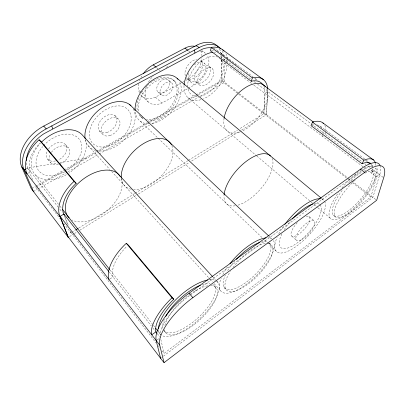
<?xml version="1.0" encoding="UTF-8"?>
<svg xmlns="http://www.w3.org/2000/svg" width="405" height="405" viewBox="0 0 405 405"><rect width="100%" height="100%" fill="white"/><g stroke="black" fill="none" stroke-linecap="round" stroke-linejoin="round"><path stroke-width="0.3" stroke-dasharray="2.02 1.52" d="M263.944 86.594A29.271 15.755 -51.6 0 1 264.885 90.685L263.847 113.825L239.628 128.77M221.479 59.798L222.016 81.213L263.847 113.825L265.078 93.327L267.837 91.586L310.863 123.606M267.654 88.675A33.104 17.825 -51.6 0 1 267.68 91.707L266.358 114.747L241.081 130.395M221.535 59.743L222.011 80.195L266.358 114.747L267.837 91.586M322.699 136.51L322.932 134.318M354.937 175.628L355.377 173.861M162.182 350.887L164.111 353.388L370.858 196.982L377.445 174.317A33.99 11.375 -49.4 0 0 375.982 167.295M380.133 165.559A38.44 12.869 -49.4 0 1 379.708 174.783L372.883 197.377L161.635 357.564M189.505 295.69L185.166 299.027A39.239 14.985 -42.4 0 0 160.177 335.067M383.186 177.37L379.708 174.783L376.761 177.036L368.682 170.976M63.712 223.418L70.971 232.85L70.713 231.538M190.466 294.997L361.462 170.986M157.099 339.947L158.973 338.595M110.003 278.913L113.03 276.959L112.499 274.286A36.222 17.739 -41 0 1 126.897 246.296M71.705 232.374L75.472 230.05M78.702 228.055L134.678 193.524M135.214 193.19L187.96 160.648M188.497 160.314L237.477 130.096M69.554 236.581L73.857 233.918M74.393 233.584L77.082 231.918M79.77 230.258L137.842 194.304M138.378 193.975L189.464 162.349M191.616 161.018L240.545 130.724M226.213 62.983L227.823 62.031A31.22 19.055 -52.7 0 0 227.666 59.596M222.649 60.274L224.254 59.332A31.048 19.151 -52.8 0 0 224.198 58.097M33.458 191.519L37.29 189.327M37.837 189.013L65.782 173.051M67.974 171.801L98.658 154.27M99.205 153.956L149.617 125.16M151.809 123.91L198.384 97.301M200.571 96.051L224.684 82.276L224.324 63.053M31.792 188.3L35.093 186.427M35.64 186.113L63.681 170.176M64.228 169.867L96.117 151.743M96.663 151.435L147.243 122.69M147.795 122.376L195.62 95.195M196.172 94.881L222.011 80.195M36.369 186.877L64.268 170.996M66.455 169.751L98.202 151.683M98.749 151.374L149.151 122.685M149.698 122.376L197.908 94.932M198.46 94.623L222.016 81.213M141.72 92.74L145.248 95.934A20.898 13.618 -50.1 0 0 162.005 103.037L187.748 88.634M188.295 88.325L194.324 84.959A20.326 12.757 -52.8 0 0 207.461 55.693M140.641 94.795A20.67 13.735 -50.2 0 0 155.454 97.2L182.154 82.458M182.695 82.159L183.784 81.557M185.966 80.352L187.601 79.451A20.108 12.874 -53 0 0 201.938 57.895M166.166 67.412L167.822 66.531M26.938 173.74L30.603 171.806L29.702 168.956A31.023 20.979 -37.4 0 1 40.161 142.924M26.122 168.804L27.687 167.989L57.505 163.058M59.986 162.648L86.695 158.233M379.708 174.783L372.089 169.168M320.315 126.244L365.7 159.752M366.201 160.127L368.221 161.615M220.523 52.777L253.003 76.773M255.034 78.276L258.081 80.524M221.373 53.981L222.882 55.1M223.388 55.47L224.902 56.589M225.408 56.963L226.916 58.082M227.423 58.457L228.936 59.575M229.438 59.945L234.48 63.676M234.986 64.051L236.5 65.17M254.649 78.595L256.669 80.084M365.194 160.355L366.717 161.479M370.777 164.481L373.314 166.359A33.883 11.396 -49.4 0 0 362.51 169.239M311.369 123.981L361.969 161.635M365.001 163.893L366.014 164.648M368.039 166.156L370.064 167.66M221.419 56.032A30.922 19.227 -52.9 0 1 221.479 57.262L251.029 79.309M254.056 81.562L255.57 82.691M257.59 84.194L267.68 91.707M372.671 171.477L370.615 169.943A29.449 9.902 -49.4 0 1 362.855 196.303A29.449 9.902 -49.4 0 1 334.722 216.002A29.449 9.902 -49.4 0 1 343.015 189.272M265.078 93.327L363.629 167.189M364.135 167.569L366.662 169.462M221.576 60.902L251.829 83.627M253.844 85.141L264.921 93.449M201.7 50.488L205.229 53.161A20.326 12.757 -52.8 0 0 199.361 51.465M375.729 199.549L351.91 181.06M209.253 66.44A10.327 6.328 -52.7 0 1 202.763 82.134A10.327 6.328 -52.7 0 1 195.352 73.902A10.327 6.328 -52.7 0 1 209.253 66.44L212.59 69.012A10.378 6.293 -52.6 0 1 206.018 84.746A10.378 6.293 -52.6 0 1 198.652 76.545A10.378 6.293 -52.6 0 1 212.59 69.012M188.3 50.691L189.712 51.779M201.174 60.811L204.601 63.463M266.505 114.635L347.414 177.562M347.91 177.952L351.408 180.67M263.999 113.714L350.482 181.106M352.471 182.655L370.858 196.982M195.792 82.018L199.047 84.665M189.869 80.58L186.528 77.846A11.264 7.062 -52.8 0 0 199.624 73.204A11.264 7.062 -52.8 0 0 199.67 59.737M187.601 79.451L194.324 84.959M321.469 198.344L323.899 200.359A34.891 12.732 -47.6 0 0 321.408 198.946M173.416 80.109L174.707 81.192M333.376 215.156L335.3 216.771M156.436 67.559L158.73 69.488M159.19 69.873L160.107 70.647M168.409 80.028A7.973 5.189 -50.2 0 1 163.863 92.097A7.973 5.189 -50.2 0 1 157.251 85.997A7.973 5.189 -50.2 0 1 168.409 80.028L171.745 82.843A8.019 5.164 -50.1 0 1 167.133 94.947A8.019 5.164 -50.1 0 1 160.557 88.872A8.019 5.164 -50.1 0 1 171.745 82.843M187.89 97.62L256.355 155.626M256.836 156.036L310.721 201.69M311.202 202.1L312.164 202.915M314.088 204.545L317.454 207.4M317.935 207.805L330.445 218.406M309.288 216.619L314.209 220.892M158.031 92.132L161.301 95.013M155.454 97.2L162.005 103.037M138.788 83.83A20.468 13.603 -50.2 0 0 138.631 89.94L141.279 92.34M141.74 96.02L148.296 101.994M291.808 236.125L296.602 240.514M269.006 236.252L271.755 238.849A36.546 13.937 -45.2 0 0 267.766 237.775M141.512 117.288L142.732 118.442A24.563 15.82 -48.9 0 1 139.973 115.339M269.355 243.137L270.515 244.245M140.343 121.227L157.697 137.811M158.152 138.252L262.283 237.796M264.566 239.978L277.359 252.204M114.787 115.491L117.845 118.513M99.215 130.714L102.192 133.827M224.056 287.388L225.879 289.367M213 277.066L216.412 280.776M216.842 281.242L218.123 282.629M87.971 145.542L109.917 169.568M111.603 171.416L209.425 278.524M209.851 278.989L212.407 281.784M214.108 283.652L220.497 290.643M214.453 285.97L216.305 288.006M65.575 144.712L68.455 148.002M47.704 159.251L50.504 162.643M164.658 331.315L166.399 333.517M35.473 174.96L59.484 205.573M59.874 206.069L61.808 208.535M110.13 270.135L153.039 324.84M153.429 325.337L154.994 327.326M158.112 331.305L160.846 334.788M109.163 272.008L151.268 325.919M152.812 327.898L155.515 331.361M157.393 333.766L160.375 337.583M58.33 207.33L27.687 167.989L26.776 165.134A30.836 21.055 -37.2 0 1 26.416 162.744M59.869 209.299L62.178 212.26M71.164 232.703L156.011 342.873M158.325 345.875L159.484 347.379M35.822 187.186L59.894 218.457M27.687 167.989L32.618 179.623M65.053 216.994L68.222 225.139M64.172 215.399L68.025 225.286M70.293 231.103L70.971 232.85M160.805 339.405L164.111 353.388M195.585 289.621L195.752 291.16M225.043 62.512L225.139 63.615M221.479 57.262L221.52 59.125M85.202 139.644A30.846 20.873 -37.6 0 1 68.855 173.158M66.339 174.712A30.846 20.873 -37.6 0 1 34.597 173.998A30.846 20.873 -37.6 0 1 40.313 143.405M121.196 178.519A32.967 19.789 -39.4 0 1 106.864 210.828A32.967 19.789 -39.4 0 1 72.034 219.996M210.524 285.53A33.807 13.051 -42.4 0 1 201.108 318.649A33.807 13.051 -42.4 0 1 164.506 329.447M164.881 325.382A33.807 13.051 -42.4 0 1 189.545 294.597M190.056 294.233A33.807 13.051 -42.4 0 1 208.61 285.652M43.507 145.638A25.667 17.364 -37.6 0 1 78.59 138.439A25.667 17.364 -37.6 0 1 66.734 170.662M64.678 171.872A25.667 17.364 -37.6 0 1 39.057 171.133A25.667 17.364 -37.6 0 1 42.692 146.569M51.349 152.351A11.588 7.837 -37.6 0 1 68.718 148.346A11.588 7.837 -37.6 0 1 59.479 163.969M58.411 164.283A11.588 7.837 -37.6 0 1 50.154 154.31M48.509 148.974A11.522 7.862 -37.5 0 1 65.458 144.58A11.522 7.862 -37.5 0 1 58.264 159.99M55.606 160.927A11.522 7.862 -37.5 0 1 47.324 150.918M216.538 281.035A38.794 15.137 -42.4 0 1 202.176 316.361A38.794 15.137 -42.4 0 1 161.798 335.446M160.426 334.403A38.794 15.137 -42.4 0 1 158.532 329.716M208.833 279.82A38.794 15.137 -42.4 0 1 214.939 280.225M212.762 284.426A33.711 13.147 -42.4 0 1 197.878 317.991A33.711 13.147 -42.4 0 1 163.281 329.427M162.896 328.227A33.711 13.147 -42.4 0 1 164.698 318.558M202.13 284.639A33.711 13.147 -42.4 0 1 209.942 283.541M185.287 75.791A11.264 7.062 -52.8 0 1 187.692 65.6A11.264 7.062 -52.8 0 1 196.673 59.358M194.344 64.775A11.325 7.032 -52.7 0 1 205.978 66.911A11.325 7.032 -52.7 0 1 195.772 81.491A11.325 7.032 -52.7 0 1 188.988 72.419M139.497 92.841A20.67 13.735 -50.2 0 1 138.631 89.94M200.718 50.878A20.108 12.874 -53 0 1 201.958 55.784M195.62 46.524A20.108 12.874 -53 0 1 196.703 46.945M139.598 80.838A20.468 13.603 -50.2 0 1 139.948 79.871M141.021 77.471A20.468 13.603 -50.2 0 1 141.79 76.049M145.248 95.934A20.695 13.486 -50.1 0 1 146.306 86.797M148.549 81.977A20.695 13.486 -50.1 0 1 153.272 75.821M324.572 201.26A34.891 12.732 -47.6 0 1 298.029 245.055A34.891 12.732 -47.6 0 1 277.096 237.381M278.751 233.928A34.891 12.732 -47.6 0 1 284.108 225.388M272.109 158.395A32.476 15.152 -47.9 0 1 263.569 185.333A32.476 15.152 -47.9 0 1 236.555 205.548M235.224 205.801A32.476 15.152 -47.9 0 1 224.031 195.362M150.463 82.858A24.513 15.851 -48.9 0 1 176.96 91.945A24.513 15.851 -48.9 0 1 146.367 119.328M143.021 118.23A24.513 15.851 -48.9 0 1 139.067 114.691M137.219 109.942A24.513 15.851 -48.9 0 1 139.523 96.4M141.618 92.563A24.513 15.851 -48.9 0 1 144.058 89.135M145.623 87.308A24.513 15.851 -48.9 0 1 146.878 85.997M147.309 85.571A24.513 15.851 -48.9 0 1 149.541 83.587M319.97 204.738A29.028 10.591 -47.6 0 1 298.399 242.069A29.028 10.591 -47.6 0 1 282.128 233.396M284.234 229.65A29.028 10.591 -47.6 0 1 291.084 220.401M314.093 203.71A29.028 10.591 -47.6 0 1 319.55 204.373M306.286 216.351A13.102 4.779 -47.6 0 1 306.615 226.319A13.102 4.779 -47.6 0 1 292.066 236.277A13.102 4.779 -47.6 0 1 297.893 222.097M179.886 82.331A28.259 18.205 -48.9 0 1 174.96 107.31A28.259 18.205 -48.9 0 1 151.591 123.515M148.716 123.738A28.259 18.205 -48.9 0 1 135.093 110.58M138.454 111.107A24.563 15.82 -48.9 0 1 159.712 79.527A24.563 15.82 -48.9 0 1 177.461 96.856A24.563 15.82 -48.9 0 1 148.139 120.558M219.469 48.97A30.922 19.227 -52.9 0 1 221.206 54.245M222.284 51.035A31.048 19.151 -52.8 0 1 223.899 55.733M213.374 48.246A27.459 16.934 -52.8 0 1 218.503 51.607M220.73 55.693A27.459 16.934 -52.8 0 1 221.211 57.51M225.904 53.738A31.22 19.055 -52.7 0 1 227.585 59.008M217.014 50.984A27.611 16.848 -52.7 0 1 223.104 55.713M224.502 58.993A27.611 16.848 -52.7 0 1 224.907 60.856M211.44 50.549A27.611 16.848 -52.7 0 1 213.536 50.453M322.891 131.382A31.696 13.74 -50.3 0 1 322.988 133.772M312.042 125.287A31.696 13.74 -50.3 0 1 314.548 124.836M317.302 124.927A31.696 13.74 -50.3 0 1 321.55 127.58M371.734 164.663A33.777 11.618 -49.5 0 1 372.332 166.263M372.514 168.789A33.777 11.618 -49.5 0 1 372.322 170.556L371.714 173.249L374.615 171.047A38.197 13.142 -49.5 0 0 375.298 168.09M375.44 163.726A38.197 13.142 -49.5 0 1 375.546 165.458M362.824 170.065A33.99 11.375 -49.4 0 1 372.894 166.313M324.84 125.403A35.848 15.542 -50.4 0 1 325.893 130.952M325.843 132.096A35.848 15.542 -50.4 0 1 325.539 134.531M133.367 108.925A29.337 19.592 -43.7 0 1 126.325 137.604A29.337 19.592 -43.7 0 1 96.906 150.721M95.701 150.457A29.337 19.592 -43.7 0 1 85.313 139.72M171.816 145.592A31.286 18.468 -44.3 0 1 163.007 174.069A31.286 18.468 -44.3 0 1 133.63 189.51M131.331 189.236A31.286 18.468 -44.3 0 1 121.419 178.585M268.343 243.481A31.848 12.013 -45.2 0 1 264.678 267.649A31.848 12.013 -45.2 0 1 232.257 291.565A31.848 12.013 -45.2 0 1 230.258 271.578M233.118 267.442A31.848 12.013 -45.2 0 1 267.027 243.38M273.461 240.58A36.546 13.937 -45.2 0 1 245.491 284.988A36.546 13.937 -45.2 0 1 221.246 277.936M222.866 274.448A36.546 13.937 -45.2 0 1 227.443 267.001M269.416 243.051A31.762 12.11 -45.2 0 1 246.24 282.244A31.762 12.11 -45.2 0 1 225.322 275.122M227.691 270.661A31.762 12.11 -45.2 0 1 234.617 261.22M260.921 242.119A31.762 12.11 -45.2 0 1 267.573 241.922M226.036 60.006A27.626 16.767 -52.6 0 1 226.456 61.606M226.825 65.119A27.626 16.767 -52.6 0 1 203.599 98.744M200.86 99.716A27.626 16.767 -52.6 0 1 184.032 85.541M214.088 52.123A27.626 16.767 -52.6 0 1 215.799 52.118M221.474 53.85A27.626 16.767 -52.6 0 1 222.502 54.599M266.692 88.837A29.332 15.633 -51.5 0 1 261.964 112.301A29.332 15.633 -51.5 0 1 240.808 131.65M239.679 132.07A29.332 15.633 -51.5 0 1 224.102 118.24M364.945 173.173A29.519 9.816 -49.4 0 1 368.317 192.937A29.519 9.816 -49.4 0 1 335.618 217.06A29.519 9.816 -49.4 0 1 353.767 181.42M354.198 181.02A29.519 9.816 -49.4 0 1 355.129 180.179M220.811 59.454A22.989 13.947 -52.6 0 1 219.561 80.443A22.989 13.947 -52.6 0 1 200.273 96.314M197.26 96.587A22.989 13.947 -52.6 0 1 188.036 88.801M187.758 86.923A22.989 13.947 -52.6 0 1 197.594 64.38A22.989 13.947 -52.6 0 1 217.404 57.024M218.973 57.834A22.989 13.947 -52.6 0 1 220.401 59.003M375.648 168.247A33.883 11.396 -49.4 0 1 361.488 200.126A33.883 11.396 -49.4 0 1 332.014 219.358A33.883 11.396 -49.4 0 1 338.6 192.421M341.982 187.945A33.883 11.396 -49.4 0 1 360.506 170.485M348.695 182.771A29.449 9.902 -49.4 0 1 362.389 171.857M364.632 170.794A29.449 9.902 -49.4 0 1 365.74 170.378M301.553 239.725A13.188 4.683 -47.5 0 0 314.822 222.026A13.188 4.683 -47.5 0 0 299.634 230.197A13.188 4.683 -47.5 0 0 301.553 239.725M108.12 146.18A24.411 16.301 -43.7 0 0 129.362 111.496A24.411 16.301 -43.7 0 0 93.297 121.713A24.411 16.301 -43.7 0 0 108.12 146.18M109.806 135.619A11.021 7.356 -43.7 0 0 119.171 119.9A11.021 7.356 -43.7 0 0 102.865 124.775A11.021 7.356 -43.7 0 0 109.806 135.619M106.834 132.541A10.96 7.386 -43.7 0 0 116.124 116.883A10.96 7.386 -43.7 0 0 99.848 121.677A10.96 7.386 -43.7 0 0 106.834 132.541"/><path stroke-width="0.61" d="M224.066 51.106A31.22 19.055 -52.7 0 0 212.428 47.228L211.314 47.431L210.392 50.746L251.252 81.268L252.3 81.015A29.271 15.755 -51.6 0 1 262.592 84.25M251.252 81.268L252.396 77.866L253.51 77.603A33.104 17.825 -51.6 0 1 267.654 88.675M323.671 123.647A35.848 15.542 -50.4 0 0 313.602 121.773L312.498 122.138L311.005 125.636L362.075 163.772L363.093 163.336A33.777 11.618 -49.5 0 1 370.742 163.478M362.075 163.772L363.908 160.208L364.986 159.747A38.197 13.142 -49.5 0 1 375.349 163.2M108.996 279.566A40.966 20.068 -41 0 1 124.659 244.843L126.299 243.319L128.284 245.005L173.816 299.239L172.338 300.647A38.956 15.274 -42.3 0 0 155.621 329.356L155.905 331.857L157.024 333.285M173.816 299.239L172.029 297.837L170.277 299.503A44.059 17.283 -42.3 0 0 151.708 334.854L155.905 331.857M63.722 214.235L62.947 211.435A33.114 19.916 -39.2 0 1 74.915 184.523L76.191 183.364L74.044 181.425L72.535 182.787A37.447 22.528 -39.2 0 0 59.894 216.427L68.283 237.391L60.097 216.275L63.924 214.083L108.778 271.512M76.191 183.364L41.361 141.856L39.143 139.791L37.726 141.051A35.083 23.728 -37.4 0 0 26.938 173.74L59.894 216.427M164.02 362.683L376.675 200.273L383.682 177.739A38.632 12.651 -49.3 0 0 364.697 172.348L360.506 169.184L189.044 293.24A44.378 16.954 -42.4 0 0 155.91 337.881L156.168 340.625L160.628 358.329L164.02 362.683L159.737 345.136L60.097 216.275M159.737 345.136A44.636 16.696 -42.5 0 1 192.871 297.655L364.697 172.348M76.008 229.716L78.165 228.39M68.283 237.391L33.458 191.519L24.037 169.898A34.87 23.819 -37.2 0 1 46.19 128.886L199.113 47.593A31.048 19.151 -52.8 0 1 220.846 48.883M33.458 191.519L31.246 188.614L21.764 166.961A34.709 23.885 -37 0 1 43.755 126.076L196.273 45.446A30.922 19.227 -52.9 0 1 218.022 46.813M143.269 73.756A20.468 13.603 -50.2 0 1 153.227 64.856L185.004 48.139A20.108 12.874 -53 0 1 195.053 46.367M21.764 166.961L24.037 169.898L25.601 169.077M322.927 122.938L373.597 160.005M222.684 49.82L263.468 79.674M262.212 84.189L313.45 122.082M367.735 162.233L369.76 163.731M312.498 122.138L363.908 160.208M211.314 47.431L252.396 77.866M196.273 45.446L199.113 47.593M185.004 48.139L187.829 50.326M177.122 78.378L320.988 197.939M153.227 64.856L155.981 67.174M129.696 104.622L268.55 235.816M212.574 276.6L83.157 135.953A30.846 20.873 -37.6 0 0 41.553 142.109M189.044 293.24L192.871 297.655M43.755 126.076L46.19 128.886M126.299 243.319L172.029 297.837M39.143 139.791L74.044 181.425M62.583 209.522L109.74 269.639M155.773 328.323L157.722 330.809M68.48 237.249L160.628 358.329M24.037 169.898L26.938 173.74M63.924 214.083L64.375 215.247M51.754 125.925L52.756 128.815M194.673 49.952L194.871 52.918M69.169 217.915A32.967 19.789 -39.4 0 1 81.38 180.554A32.967 19.789 -39.4 0 1 120.179 176.438M158.512 328.566A38.794 15.137 -42.4 0 1 175.902 299.584A38.794 15.137 -42.4 0 1 207.689 280.007M165.766 316.386A33.711 13.147 -42.4 0 1 200.46 285.236M284.831 224.4A34.891 12.732 -47.6 0 1 320.284 198.759M224.076 194.79A32.476 15.152 -47.9 0 1 244.028 163.124A32.476 15.152 -47.9 0 1 270.505 155.986M292.288 219.044A29.028 10.591 -47.6 0 1 312.989 203.993M135.093 110.58A28.259 18.205 -48.9 0 1 151.343 80.995A28.259 18.205 -48.9 0 1 177.942 79.243M26.365 160.552A30.836 21.055 -37.2 0 1 43.644 133.913L202.186 49.218A27.459 16.934 -52.8 0 1 211.628 47.851M360.506 169.184A38.44 12.869 -49.4 0 1 379.936 165.149M85.106 138.586A29.337 19.592 -43.7 0 1 101.25 108.206A29.337 19.592 -43.7 0 1 130.987 105.74M121.358 178.018A31.286 18.468 -44.3 0 1 141.548 144.838A31.286 18.468 -44.3 0 1 171.335 144.61M229.934 263.665A36.546 13.937 -45.2 0 1 266.08 237.846M236.247 259.387A31.762 12.11 -45.2 0 1 259.726 242.489M184.083 84.934A27.626 16.767 -52.6 0 1 212.898 52.24M224.102 118.24A29.332 15.633 -51.5 0 1 242.544 89.621A29.332 15.633 -51.5 0 1 265.452 86.726"/></g></svg>
